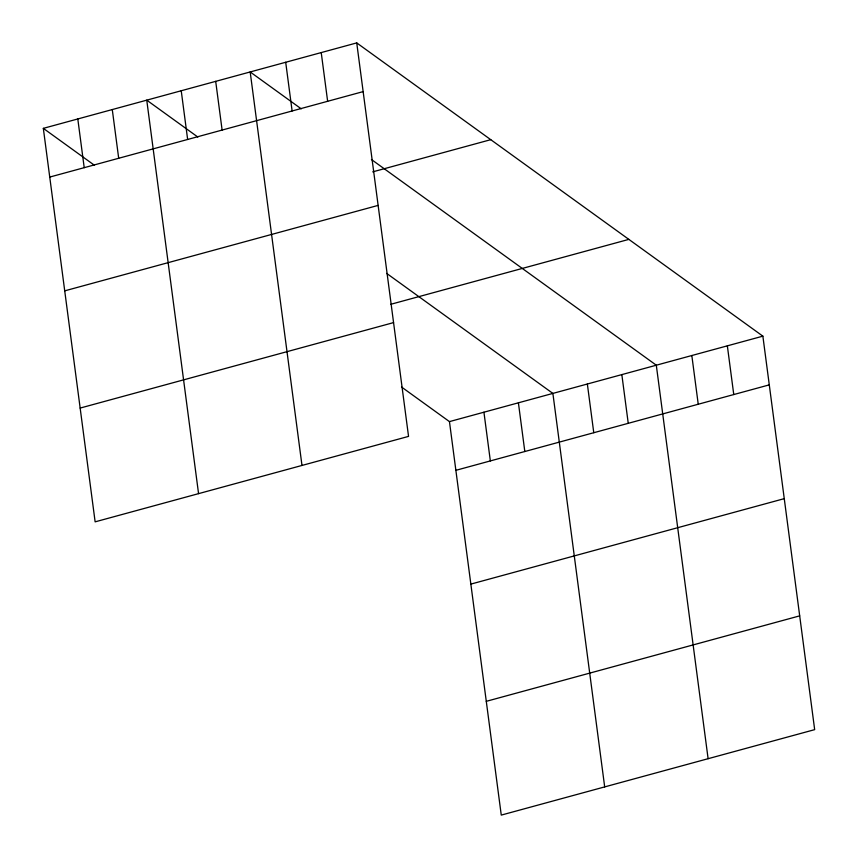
<?xml version="1.0" encoding="UTF-8"?>
<svg xmlns="http://www.w3.org/2000/svg" width="858" height="858" viewBox="0 0 858 858"><rect width="100%" height="100%" fill="white"/><g stroke="black" fill="none" stroke-linecap="round" stroke-linejoin="round"><path stroke-width="1.29" d="M356.735 42.9L408.547 436.39L95.131 521.846L43.329 128.357L356.735 42.9L762.869 336.154L814.671 729.643L501.265 815.1L449.453 421.61L401.587 387.055M49.743 177.07L363.149 91.613M372.715 171.868L490.765 139.672M64.725 290.851L378.131 205.394M390.765 304.3L628.85 239.382M80.148 408.076L393.565 322.608M449.453 421.61L762.869 336.154M455.866 470.323L769.283 384.867M470.849 584.105L784.266 498.648M486.282 701.329L799.688 615.862M301.233 108.827L250.182 71.954L301.984 465.444M371.439 159.513L656.306 365.208L708.107 758.697M197.812 137.023L146.75 100.161L198.563 493.64M386.679 273.402L552.884 393.414L604.686 786.904M43.329 128.357L94.38 165.229M727.348 345.838L733.762 394.551M691.827 355.523L698.24 404.236M621.835 374.614L628.249 423.326M587.355 384.009L593.768 432.722M518.404 402.81L524.817 451.522M483.933 412.215L490.347 460.928M321.224 52.585L327.638 101.298M285.703 62.269L292.117 110.982M215.701 81.36L222.115 130.073M181.231 90.755L187.645 139.468M112.28 109.556L118.694 158.269M77.799 118.962L84.213 167.675"/></g></svg>
